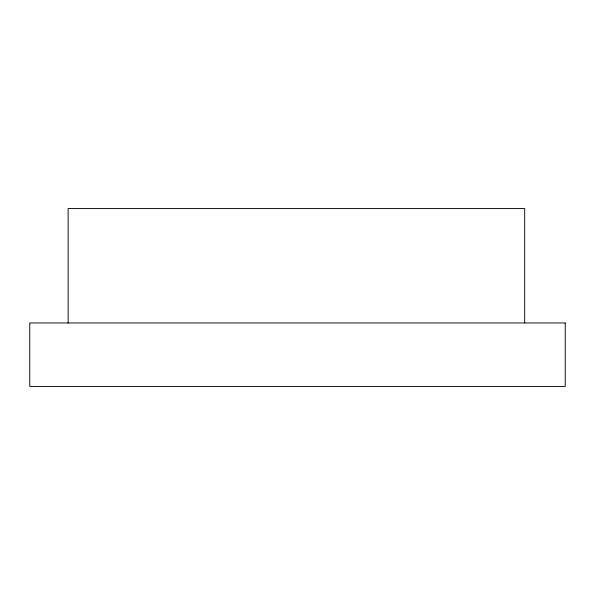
<?xml version="1.0" encoding="UTF-8"?>
<svg xmlns="http://www.w3.org/2000/svg" width="595" height="595" viewBox="0 0 595 595"><rect width="100%" height="100%" fill="white"/><g stroke="black" fill="none" stroke-linecap="round" stroke-linejoin="round"><path stroke-width="0.89" d="M524.686 322.966L524.686 208.57L68.142 208.57L68.142 322.966M565.25 322.966L29.75 322.966L29.75 386.43L565.25 386.43L565.25 322.966"/></g></svg>
